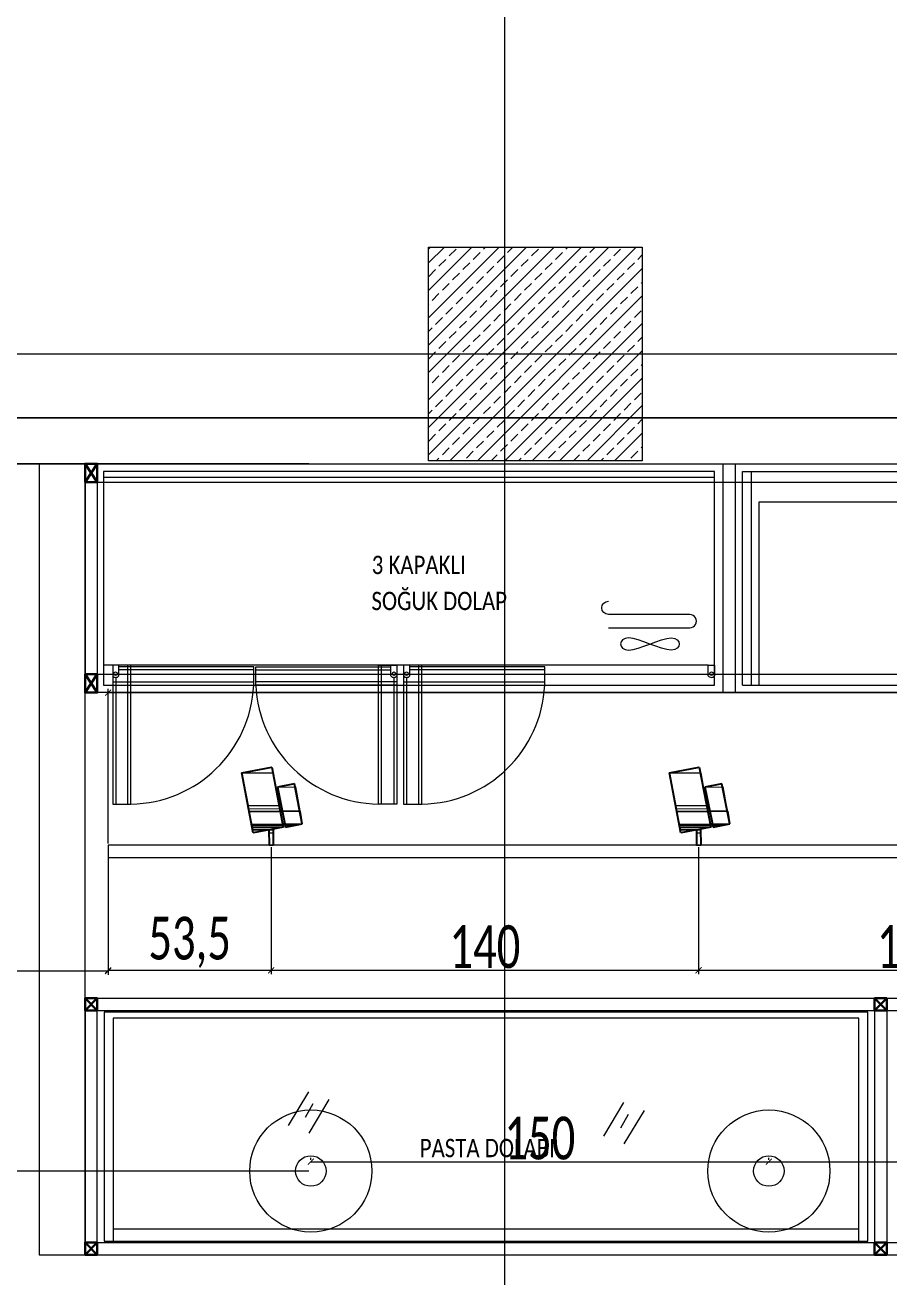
# Model space of a CAD drawing. Header units: millimetres. Extents: x -24 to 530668, y -246875 to -2983.
# Drawn here: x 264930.6 to 265213.5, y -114125 to -113714.9 of the extents above; entities that cross this region are included whole.
import ezdxf
from ezdxf.enums import TextEntityAlignment as Align

# ---------------------------------------------------------------- set-up
doc = ezdxf.new("R2010")
doc.units = ezdxf.units.MM
doc.header["$PDMODE"] = 2
doc.layers.get('0').update_dxf_attribs({"lineweight": 20})
for name, color, linetype, lineweight in [('ahsap', 34, 'Continuous', 25), ('aydınlatma', 40, 'Continuous', 20), ('KP', 167, 'Continuous', 30), ('t_aydınlatma', 40, 'Continuous', 18), ('t_tarama', 253, 'Continuous', 5), ('ölçü', 251, 'Continuous', 5)]:
    doc.layers.add(name, color=color, linetype=linetype, lineweight=lineweight)
doc.styles.add('SIMPLEX', font='SIMPLEX')
doc.styles.add('text2', font='calibri.ttf', dxfattribs={"width": 0.8})
doc.styles.add('txt_tur_1', font='arial.ttf', dxfattribs={"height": 1.5})
doc.styles.add('Ölçü50', font='calibri.ttf', dxfattribs={"width": 0.7})
doc.dimstyles.new('olcu10', dxfattribs={"dimtxt": 14, "dimasz": 2, "dimexe": 1.25, "dimexo": 0.625, "dimgap": 0.5, "dimtad": 1, "dimdec": 1, "dimrnd": 0.5, "dimzin": 9, "dimtxsty": 'Ölçü50', "dimblk": 'ARCHTICK', "dimcen": 2, "dimclrd": 256, "dimclre": 256, "dimclrt": 6, "dimazin": 2, "dimtfac": 1, "dimtdec": 1, "dimtix": 1, "dimtmove": 0, "dimatfit": 3, "dimldrblk": 'ARCHTICK', "dimfxl": 1, "dimlwd": -1, "dimarcsym": 0})

# ---------------------------------------------------------------- blocks, each defined once
blk = doc.blocks.new('küçük ray')
at = {"color": 1, "lineweight": 25, "extrusion": (-4.69335043e-08, -7.70594177e-08, 0.999999999999996)}
for p, q in [((-0.7120432537290072, -4.984823115999461, -4.175462519e-07), (-0.680393116500909, 0.0043162825859326, -3.1600623e-08)), ((-5.846146302168107, -4.044820957002228, -5.860716802e-07), (-9.599799020610131, -23.67630190474301, -2.2750342471e-06)), ((3.969288531181064, -5.921337773092091, -2.700022207e-07), (-5.846146302168107, -4.044820957002228, -5.860716802e-07)), ((0.6468267995719545, -5.295510853145969, -3.777111346e-07), (0.680393116500909, -0.0043162825859326, 3.1600623e-08)), ((0.216250996380495, -25.55282262343827, -1.9589362156e-06), (3.969288531181064, -5.921337773092091, -2.700022207e-07)), ((2.030833149040063, -19.04733220044727, -1.3724622124e-06), (4.725349236587589, -5.926134076253219, -2.348872427e-07)), ((4.569217755609769, -6.681234740513901, -3.004026578e-07), (3.814117091352726, -6.525103259533353, -3.23810777e-07)), ((4.725349236587589, -5.926134076253219, -2.348872427e-07), (10.1611625994924, -7.019391495385207, -6.40112532e-08)), ((10.1611625994924, -7.019391495385207, -6.40112532e-08), (7.61798559236513, -20.14093447706546, -1.194509924e-06)), ((3.63304795601789, -11.21122744500826, -6.934189872e-07), (3.029282469570262, -11.05605600518538, -7.097983964e-07)), ((7.61798559236513, -20.14093447706546, -1.194509924e-06), (2.030833149040063, -19.04733220044727, -1.3724622124e-06)), ((-9.599799020610131, -23.67630190474301, -2.2750342471e-06), (0.216250996380495, -25.55282262343827, -1.9589362156e-06))]:
    blk.add_line(p, q, dxfattribs=at)
at = {"color": 1, "lineweight": 0, "extrusion": (-4.69335043e-08, -7.70594177e-08, 0.999999999999996)}
for p, q in [((-0.7062869094120288, -4.077427232779882, -3.473526881e-07), (-0.680393116500909, 0.0043162825859326, -3.1600623e-08)), ((-0.680393116500909, 0.0043162825859326, -3.1600623e-08), (0.680393116500909, -0.0043162825859326, 3.1600623e-08)), ((-0.7120432537290072, -4.984823115999461, -4.175462519e-07), (-5.846146302168107, -4.044820957002228, -5.860716802e-07)), ((-0.7120432537290072, -4.984823115999461, -4.175462519e-07), (-0.7062869094120288, -4.077427232779882, -3.473526881e-07)), ((-0.7062869094120288, -4.077427232779882, -3.473526881e-07), (0.6544993235897894, -4.086059797951747, -2.84151442e-07)), ((-0.7062869094120288, -4.077427232779882, -3.473526881e-07), (0.6544993235897894, -4.086059797951747, -2.84151442e-07)), ((0.6487429792728108, -4.993455681174964, -3.543450059e-07), (0.6544993235897894, -4.086059797951747, -2.84151442e-07)), ((0.6544993235897894, -4.086059797951747, -2.84151442e-07), (0.680393116500909, -0.0043162825859326, 3.1600623e-08)), ((-7.251051499578807, -10.99083955102833, -1.1872649527e-06), (-6.46909700126298, -6.913892338827277, -8.363979096e-07)), ((-6.46909700126298, -6.913892338827277, -8.363979096e-07), (-6.316456924791508, -6.612178121744362, -8.059840540000001e-07)), ((-6.46909700126298, -6.913892338827277, -8.363979096e-07), (3.811236967890636, -6.979108792984334, -3.589313533e-07)), ((-6.46909700126298, -6.913892338827277, -8.363979096e-07), (3.811236967890636, -6.979108792984334, -3.589313533e-07)), ((-6.316456924791508, -6.612178121744362, -8.059840540000001e-07), (-6.315496883637477, -6.460842943924942, -7.942771953e-07)), ((-6.316456924791508, -6.612178121744362, -8.059840540000001e-07), (3.813157050198696, -6.676438437352772, -3.355176358e-07)), ((-6.316456924791508, -6.612178121744362, -8.059840540000001e-07), (3.813157050198696, -6.676438437352772, -3.355176358e-07)), ((-6.315496883637477, -6.460842943924942, -7.942771953e-07), (-6.160325443819147, -5.857077457483682, -7.404686390000001e-07)), ((-6.315496883637477, -6.460842943924942, -7.942771953e-07), (3.814117091352726, -6.525103259533353, -3.23810777e-07)), ((-6.315496883637477, -6.460842943924942, -7.942771953e-07), (3.814117091352726, -6.525103259533353, -3.23810777e-07)), ((-6.160325443819147, -5.857077457483682, -7.404686390000001e-07), (-6.15648918180932, -5.252351929892028, -6.936887927e-07)), ((-6.160325443819147, -5.857077457483682, -7.404686390000001e-07), (3.969288531181064, -5.921337773092091, -2.700022207e-07)), ((-6.160325443819147, -5.857077457483682, -7.404686390000001e-07), (3.969288531181064, -5.921337773092091, -2.700022207e-07)), ((-6.15648918180932, -5.252351929892028, -6.936887927e-07), (-6.003237824294501, -4.951256799075054, -6.63293954e-07)), ((-6.15648918180932, -5.252351929892028, -6.936887927e-07), (0.6468267995719545, -5.295510853145969, -3.777111346e-07)), ((-6.15648918180932, -5.252351929892028, -6.936887927e-07), (0.6468267995719545, -5.295510853145969, -3.777111346e-07)), ((-6.003237824294501, -4.951256799075054, -6.63293954e-07), (-0.7120432537290072, -4.984823115999461, -4.175462519e-07)), ((-6.003237824294501, -4.951256799075054, -6.63293954e-07), (-0.7120432537290072, -4.984823115999461, -4.175462519e-07)), ((0.6468267995719545, -5.295510853145969, -3.777111346e-07), (-0.7120432537290072, -4.984823115999461, -4.175462519e-07)), ((0.6468267995719545, -5.295510853145969, -3.777111346e-07), (-0.7120432537290072, -4.984823115999461, -4.175462519e-07)), ((-0.7120432537290072, -4.984823115999461, -4.175462519e-07), (0.6487429792728108, -4.993455681174964, -3.543450059e-07)), ((-0.7120432537290072, -4.984823115999461, -4.175462519e-07), (0.6487429792728108, -4.993455681174964, -3.543450059e-07)), ((3.969288531181064, -5.921337773092091, -2.700022207e-07), (0.6468267995719545, -5.295510853145969, -3.777111346e-07)), ((3.029282469570262, -11.05605600518538, -7.097983964e-07), (3.811236967890636, -6.979108792984334, -3.589313533e-07)), ((3.029282469570262, -11.05605600518538, -7.097983964e-07), (3.811236967890636, -6.979108792984334, -3.589313533e-07)), ((3.63400799717192, -11.05989226719612, -6.817121284e-07), (4.415962495493204, -6.982945054995071, -3.308450853e-07)), ((3.63400799717192, -11.05989226719612, -6.817121284e-07), (4.415962495493204, -6.982945054995071, -3.308450853e-07)), ((3.811236967890636, -6.979108792984334, -3.589313533e-07), (3.813157050198696, -6.676438437352772, -3.355176358e-07)), ((3.811236967890636, -6.979108792984334, -3.589313533e-07), (3.813157050198696, -6.676438437352772, -3.355176358e-07)), ((3.811236967890636, -6.979108792984334, -3.589313533e-07), (4.415962495493204, -6.982945054995071, -3.308450853e-07)), ((3.811236967890636, -6.979108792984334, -3.589313533e-07), (4.415962495493204, -6.982945054995071, -3.308450853e-07)), ((3.813157050198696, -6.676438437352772, -3.355176358e-07), (3.814117091352726, -6.525103259533353, -3.23810777e-07)), ((3.813157050198696, -6.676438437352772, -3.355176358e-07), (4.569217755609769, -6.681234740513901, -3.004026578e-07)), ((3.813157050198696, -6.676438437352772, -3.355176358e-07), (4.569217755609769, -6.681234740513901, -3.004026578e-07)), ((3.814117091352726, -6.525103259533353, -3.23810777e-07), (3.969288531181064, -5.921337773092091, -2.700022207e-07)), ((4.569217755609769, -6.681234740513901, -3.004026578e-07), (3.814117091352726, -6.525103259533353, -3.23810777e-07)), ((4.415962495493204, -6.982945054995071, -3.308450853e-07), (4.569217755609769, -6.681234740513901, -3.004026578e-07)), ((4.415962495493204, -6.982945054995071, -3.308450853e-07), (4.569217755609769, -6.681234740513901, -3.004026578e-07)), ((4.415962495493204, -6.982945054995071, -3.308450853e-07), (10.1611625994924, -7.019391495385207, -6.40112532e-08)), ((4.415962495493204, -6.982945054995071, -3.308450853e-07), (10.1611625994924, -7.019391495385207, -6.40112532e-08)), ((4.569217755609769, -6.681234740513901, -3.004026578e-07), (4.570177796763798, -6.529899562698118, -2.88695799e-07)), ((4.569217755609769, -6.681234740513901, -3.004026578e-07), (8.802296448798643, -6.708088574581777, -1.037987817e-07)), ((4.569217755609769, -6.681234740513901, -3.004026578e-07), (8.802296448798643, -6.708088574581777, -1.037987817e-07)), ((4.570177796763798, -6.529899562698118, -2.88695799e-07), (8.0471957845416, -6.551957093601231, -1.272069009e-07)), ((4.570177796763798, -6.529899562698118, -2.88695799e-07), (8.0471957845416, -6.551957093601231, -1.272069009e-07)), ((8.0471957845416, -6.551957093601231, -1.272069009e-07), (4.725349236587589, -5.926134076253219, -2.348872427e-07)), ((8.802296448798643, -6.708088574581777, -1.037987817e-07), (8.0471957845416, -6.551957093601231, -1.272069009e-07)), ((10.1611625994924, -7.019391495385207, -6.40112532e-08), (8.802296448798643, -6.708088574581777, -1.037987817e-07)), ((9.530543278989622, -11.09729874874028, -4.078495862e-07), (10.1611625994924, -7.019391495385207, -6.40112532e-08)), ((-7.566190682389332, -12.95443122932192, -1.3533687703e-06), (-7.408143021715202, -11.89727539310479, -1.2644872265e-06)), ((-7.408143021715202, -11.89727539310479, -1.2644872265e-06), (-7.252011540732838, -11.14217472884411, -1.1989718115e-06)), ((-7.408143021715202, -11.89727539310479, -1.2644872265e-06), (2.87280613109533, -11.96249574986723, -7.869920982e-07)), ((-7.408143021715202, -11.89727539310479, -1.2644872265e-06), (2.87280613109533, -11.96249574986723, -7.869920982e-07)), ((-7.252011540732838, -11.14217472884411, -1.1989718115e-06), (-7.251051499578807, -10.99083955102833, -1.1872649527e-06)), ((-7.252011540732838, -11.14217472884411, -1.1989718115e-06), (2.877602434259188, -11.20643504445252, -7.285053932e-07)), ((-7.252011540732838, -11.14217472884411, -1.1989718115e-06), (2.877602434259188, -11.20643504445252, -7.285053932e-07)), ((-7.251051499578807, -10.99083955102833, -1.1872649527e-06), (3.029282469570262, -11.05605600518538, -7.097983964e-07)), ((-7.251051499578807, -10.99083955102833, -1.1872649527e-06), (3.029282469570262, -11.05605600518538, -7.097983964e-07)), ((2.030833149040063, -19.04733220044727, -1.3724622124e-06), (3.63304795601789, -11.21122744500826, -6.934189872e-07)), ((2.563423292602692, -13.01869154493033, -8.829023520000001e-07), (2.87280613109533, -11.96249574986723, -7.869920982e-07)), ((2.87280613109533, -11.96249574986723, -7.869920982e-07), (2.877602434259188, -11.20643504445252, -7.285053932e-07)), ((2.877602434259188, -11.20643504445252, -7.285053932e-07), (3.029282469570262, -11.05605600518538, -7.097983964e-07)), ((3.63304795601789, -11.21122744500826, -6.934189872e-07), (3.029282469570262, -11.05605600518538, -7.097983964e-07)), ((3.029282469570262, -11.05605600518538, -7.097983964e-07), (3.63400799717192, -11.05989226719612, -6.817121284e-07)), ((3.029282469570262, -11.05605600518538, -7.097983964e-07), (3.63400799717192, -11.05989226719612, -6.817121284e-07)), ((3.63304795601789, -11.21122744500826, -6.934189872e-07), (3.63400799717192, -11.05989226719612, -6.817121284e-07)), ((3.63304795601789, -11.21122744500826, -6.934189872e-07), (9.378248060017084, -11.2476738853984, -4.26585155e-07)), ((3.63304795601789, -11.21122744500826, -6.934189872e-07), (9.378248060017084, -11.2476738853984, -4.26585155e-07)), ((3.63400799717192, -11.05989226719612, -6.817121284e-07), (9.530543278989622, -11.09729874874028, -4.078495862e-07)), ((3.63400799717192, -11.05989226719612, -6.817121284e-07), (9.530543278989622, -11.09729874874028, -4.078495862e-07)), ((7.926753247201757, -19.08473477938605, -1.0986282422e-06), (9.378248060017084, -11.2476738853984, -4.26585155e-07)), ((9.378248060017084, -11.2476738853984, -4.26585155e-07), (9.530543278989622, -11.09729874874028, -4.078495862e-07)), ((-9.599799020610131, -23.67630190474301, -2.2750342471e-06), (-7.566190682389332, -12.95443122932192, -1.3533687703e-06)), ((-7.566190682389332, -12.95443122932192, -1.3533687703e-06), (2.563423292602692, -13.01869154493033, -8.829023520000001e-07)), ((-7.566190682389332, -12.95443122932192, -1.3533687703e-06), (2.563423292602692, -13.01869154493033, -8.829023520000001e-07)), ((0.681150132199491, -23.74152226150545, -1.7975391188e-06), (2.563423292602692, -13.01869154493033, -8.829023520000001e-07)), ((7.61798559236513, -20.14093447706546, -1.194509924e-06), (2.030833149040063, -19.04733220044727, -1.3724622124e-06)), ((2.030833149040063, -19.04733220044727, -1.3724622124e-06), (7.926753247201757, -19.08473477938605, -1.0986282422e-06)), ((2.030833149040063, -19.04733220044727, -1.3724622124e-06), (7.926753247201757, -19.08473477938605, -1.0986282422e-06)), ((0.216250996380495, -25.55282262343827, -1.9589362156e-06), (-9.599799020610131, -23.67630190474301, -2.2750342471e-06)), ((-9.599799020610131, -23.67630190474301, -2.2750342471e-06), (0.681150132199491, -23.74152226150545, -1.7975391188e-06)), ((-9.599799020610131, -23.67630190474301, -2.2750342471e-06), (0.681150132199491, -23.74152226150545, -1.7975391188e-06))]:
    blk.add_line(p, q, dxfattribs=at)
at = {"color": 1, "lineweight": 0}
for points in [[(-0.680393116500909, 0.0043162825859326, -3.1600623e-08), (-0.680393116500909, 0.0043162825859326, -3.1600623e-08), (0.680393116500909, -0.0043162825859326, 3.1600623e-08), (0.680393116500909, -0.0043162825859326, 3.1600623e-08), (0.680393116500909, -0.0043162825859326, 3.1600623e-08), (-0.680393116500909, 0.0043162825859326, -3.1600623e-08), (-0.680393116500909, 0.0043162825859326, -3.1600623e-08)], [(-6.160325443819147, -5.857077457483682, -7.404686390000001e-07), (-6.160325443819147, -5.857077457483682, -7.404686390000001e-07), (3.969288531181064, -5.921337773092091, -2.700022207e-07), (3.969288531181064, -5.921337773092091, -2.700022207e-07), (3.969288531181064, -5.921337773092091, -2.700022207e-07), (-6.160325443819147, -5.857077457483682, -7.404686390000001e-07), (-6.160325443819147, -5.857077457483682, -7.404686390000001e-07)], [(-6.160325443819147, -5.857077457483682, -7.404686390000001e-07), (-6.160325443819147, -5.857077457483682, -7.404686390000001e-07), (3.969288531181064, -5.921337773092091, -2.700022207e-07), (3.969288531181064, -5.921337773092091, -2.700022207e-07), (3.969288531181064, -5.921337773092091, -2.700022207e-07), (-6.160325443819147, -5.857077457483682, -7.404686390000001e-07), (-6.160325443819147, -5.857077457483682, -7.404686390000001e-07)]]:
    blk.add_open_spline(points, degree=3, knots=[0, 0, 0, 0, 1, 1, 1, 2, 2, 2, 2], dxfattribs=at)
blk = doc.blocks.new('DGHH')
at = {"layer": 'aydınlatma'}
for radius in [20, 5]:
    blk.add_circle((254314.9510036771, -103870.9176972869, 2092.610168457031), radius, dxfattribs=at)
blk = doc.blocks.new('_ArchTick')
at = {"color": 0, "linetype": 'ByBlock', "const_width": 0.15}
blk.add_lwpolyline([(-0.5, -0.5), (0.5, 0.5)], dxfattribs=at)
blk = doc.blocks.new('*D783')
at = {"layer": 'DEFPOINTS', "color": 0, "transparency": 16777216}
for p in [(259446.1656354344, -113572.9020125506), (259499.5670768248, -113572.8644650957), (259499.5670768248, -113613.8484750909)]:
    blk.add_point(p, dxfattribs=at)
at = {"layer": 'ölçü', "lineweight": -2, "transparency": 16777216}
for p, q in [((259446.1656354344, -113573.5270125506), (259446.1656354344, -113615.0984750909)), ((259499.5670768248, -113573.4894650957), (259499.5670768248, -113615.0984750909))]:
    blk.add_line(p, q, dxfattribs=at)
at = {"layer": 'ölçü', "transparency": 16777216}
blk.add_line((259446.1656354344, -113613.8484750909), (259499.5670768248, -113613.8484750909), dxfattribs=at)
at = {"layer": 'ölçü', "transparency": 16777216, "xscale": 2, "yscale": 2, "zscale": 2, "rotation": 180}
blk.add_blockref('_ArchTick', (259446.1656354344, -113613.8484750909), dxfattribs=at)
at = {"layer": 'ölçü', "transparency": 16777216, "xscale": 2, "yscale": 2, "zscale": 2}
blk.add_blockref('_ArchTick', (259499.5670768248, -113613.8484750909), dxfattribs=at)
at = {"layer": 'ölçü', "color": 6, "transparency": 16777216, "insert": (259472.8663561296, -113604.7169366293), "char_height": 14, "attachment_point": 5, "style": 'Ölçü50'}
blk.add_mtext('53,5', dxfattribs=at)
blk = doc.blocks.new('*D784')
at = {"layer": 'DEFPOINTS', "color": 0, "transparency": 16777216}
for p in [(259499.5670768248, -113572.8644650957), (259639.5670768248, -113572.8687813783, -3.160062300000003e-08), (259639.5670768248, -113613.8484750909)]:
    blk.add_point(p, dxfattribs=at)
at = {"layer": 'ölçü', "lineweight": -2, "transparency": 16777216}
for p, q in [((259499.5670768248, -113573.4894650957), (259499.5670768248, -113615.0984750909)), ((259639.5670768248, -113573.4937813783), (259639.5670768248, -113615.0984750909))]:
    blk.add_line(p, q, dxfattribs=at)
at = {"layer": 'ölçü', "transparency": 16777216}
blk.add_line((259499.5670768248, -113613.8484750909), (259639.5670768248, -113613.8484750909), dxfattribs=at)
at = {"layer": 'ölçü', "transparency": 16777216, "xscale": 2, "yscale": 2, "zscale": 2, "rotation": 180}
blk.add_blockref('_ArchTick', (259499.5670768248, -113613.8484750909), dxfattribs=at)
at = {"layer": 'ölçü', "transparency": 16777216, "xscale": 2, "yscale": 2, "zscale": 2}
blk.add_blockref('_ArchTick', (259639.5670768248, -113613.8484750909), dxfattribs=at)
at = {"layer": 'ölçü', "color": 6, "transparency": 16777216, "insert": (259569.5670768248, -113606.1761673985), "char_height": 14, "attachment_point": 5, "style": 'Ölçü50'}
blk.add_mtext('140', dxfattribs=at)
blk = doc.blocks.new('*D785')
at = {"layer": 'DEFPOINTS', "color": 0, "transparency": 16777216}
for p in [(259639.5670768248, -113572.8687813783, -3.160062300000003e-08), (259779.5669940883, -113572.7165768924), (259779.5669940883, -113613.8484750909)]:
    blk.add_point(p, dxfattribs=at)
at = {"layer": 'ölçü', "lineweight": -2, "transparency": 16777216}
for p, q in [((259639.5670768248, -113573.4937813783), (259639.5670768248, -113615.0984750909)), ((259779.5669940883, -113573.3415768924), (259779.5669940883, -113615.0984750909))]:
    blk.add_line(p, q, dxfattribs=at)
at = {"layer": 'ölçü', "transparency": 16777216}
blk.add_line((259639.5670768248, -113613.8484750909), (259779.5669940883, -113613.8484750909), dxfattribs=at)
at = {"layer": 'ölçü', "transparency": 16777216, "xscale": 2, "yscale": 2, "zscale": 2, "rotation": 180}
blk.add_blockref('_ArchTick', (259639.5670768248, -113613.8484750909), dxfattribs=at)
at = {"layer": 'ölçü', "transparency": 16777216, "xscale": 2, "yscale": 2, "zscale": 2}
blk.add_blockref('_ArchTick', (259779.5669940883, -113613.8484750909), dxfattribs=at)
at = {"layer": 'ölçü', "color": 6, "transparency": 16777216, "insert": (259709.5670354565, -113606.1761673985), "char_height": 14, "attachment_point": 5, "style": 'Ölçü50'}
blk.add_mtext('140', dxfattribs=at)
blk = doc.blocks.new('*D792')
at = {"layer": 'DEFPOINTS', "color": 0, "transparency": 16777216}
for p in [(259512.5541716185, -113676.6080036351, -1.007926130114356e-06), (259662.5541716185, -113676.5427462263), (259662.5541716185, -113676.6080036351, -1.007926130114356e-06)]:
    blk.add_point(p, dxfattribs=at)
at = {"layer": 'ölçü', "lineweight": -2, "transparency": 16777216}
for p, q in [((259512.5541716185, -113675.9830036351), (259512.5541716185, -113675.2927462263)), ((259662.5541716185, -113675.9830036351), (259662.5541716185, -113675.2927462263))]:
    blk.add_line(p, q, dxfattribs=at)
at = {"layer": 'ölçü', "transparency": 16777216}
blk.add_line((259512.5541716185, -113676.5427462263), (259662.5541716185, -113676.5427462263), dxfattribs=at)
at = {"layer": 'ölçü', "transparency": 16777216, "xscale": 2, "yscale": 2, "zscale": 2, "rotation": 180}
blk.add_blockref('_ArchTick', (259512.5541716185, -113676.5427462263), dxfattribs=at)
at = {"layer": 'ölçü', "transparency": 16777216, "xscale": 2, "yscale": 2, "zscale": 2}
blk.add_blockref('_ArchTick', (259662.5541716185, -113676.5427462263), dxfattribs=at)
at = {"layer": 'ölçü', "color": 6, "transparency": 16777216, "insert": (259587.5541716185, -113668.870438534), "char_height": 14, "attachment_point": 5, "style": 'Ölçü50'}
blk.add_mtext('150', dxfattribs=at)
blk = doc.blocks.new('*D793')
at = {"layer": 'DEFPOINTS', "color": 0, "transparency": 16777216}
for p in [(259662.5541716185, -113676.6080036351, -1.007926130114356e-06), (259812.5541716185, -113676.5427462263), (259812.5541716185, -113676.6080036351, -1.007926130114356e-06)]:
    blk.add_point(p, dxfattribs=at)
at = {"layer": 'ölçü', "lineweight": -2, "transparency": 16777216}
for p, q in [((259662.5541716185, -113675.9830036351), (259662.5541716185, -113675.2927462263)), ((259812.5541716185, -113675.9830036351), (259812.5541716185, -113675.2927462263))]:
    blk.add_line(p, q, dxfattribs=at)
at = {"layer": 'ölçü', "transparency": 16777216}
blk.add_line((259662.5541716185, -113676.5427462263), (259812.5541716185, -113676.5427462263), dxfattribs=at)
at = {"layer": 'ölçü', "transparency": 16777216, "xscale": 2, "yscale": 2, "zscale": 2, "rotation": 180}
blk.add_blockref('_ArchTick', (259662.5541716185, -113676.5427462263), dxfattribs=at)
at = {"layer": 'ölçü', "transparency": 16777216, "xscale": 2, "yscale": 2, "zscale": 2}
blk.add_blockref('_ArchTick', (259812.5541716185, -113676.5427462263), dxfattribs=at)
at = {"layer": 'ölçü', "color": 6, "transparency": 16777216, "insert": (259737.5541716185, -113668.870438534), "char_height": 14, "attachment_point": 5, "style": 'Ölçü50'}
blk.add_mtext('150', dxfattribs=at)
blk = doc.blocks.new('*D891')
at = {"layer": 'DEFPOINTS', "color": 0, "transparency": 16777216}
for p in [(259410.5271645854, -113447.9017148439), (259512.5541716185, -113447.9017148439), (259512.5541716185, -113679.6080036351, -1.007926130114356e-06)]:
    blk.add_point(p, dxfattribs=at)
at = {"layer": 'ölçü', "lineweight": -2, "transparency": 16777216}
for p, q in [((259511.9291716185, -113447.9017148439), (259409.2771645854, -113447.9017148439)), ((259511.9291716185, -113679.6080036351), (259409.2771645854, -113679.6080036351))]:
    blk.add_line(p, q, dxfattribs=at)
at = {"layer": 'ölçü', "transparency": 16777216}
blk.add_line((259410.5271645854, -113679.6080036351), (259410.5271645854, -113447.9017148439), dxfattribs=at)
at = {"layer": 'ölçü', "transparency": 16777216, "xscale": 2, "yscale": 2, "zscale": 2}
for p, rotation in [((259410.5271645854, -113447.9017148439), 90), ((259410.5271645854, -113679.6080036351), 270)]:
    blk.add_blockref('_ArchTick', p, dxfattribs=dict(at, rotation=rotation))
at = {"layer": 'ölçü', "color": 6, "transparency": 16777216, "insert": (259401.3956261239, -113563.7548592395), "char_height": 14, "attachment_point": 5, "rotation": 90, "style": 'Ölçü50'}
blk.add_mtext('231,5', dxfattribs=at)
blk = doc.blocks.new('*D892')
at = {"layer": 'DEFPOINTS', "color": 0, "transparency": 16777216}
for p in [(259303.7814528066, -113581.8959511331), (259446.1656354344, -113602.2608668312), (259303.7814528066, -113614.089519284)]:
    blk.add_point(p, dxfattribs=at)
at = {"layer": 'ölçü', "lineweight": -2, "transparency": 16777216}
for p, q in [((259303.7814528066, -113582.5209511331), (259303.7814528066, -113615.339519284)), ((259446.1656354344, -113602.8858668312), (259446.1656354344, -113615.339519284))]:
    blk.add_line(p, q, dxfattribs=at)
at = {"layer": 'ölçü', "transparency": 16777216}
blk.add_line((259446.1656354344, -113614.089519284), (259303.7814528066, -113614.089519284), dxfattribs=at)
at = {"layer": 'ölçü', "transparency": 16777216, "xscale": 2, "yscale": 2, "zscale": 2, "rotation": 180}
blk.add_blockref('_ArchTick', (259303.7814528066, -113614.089519284), dxfattribs=at)
at = {"layer": 'ölçü', "transparency": 16777216, "xscale": 2, "yscale": 2, "zscale": 2}
blk.add_blockref('_ArchTick', (259446.1656354344, -113614.089519284), dxfattribs=at)
at = {"layer": 'ölçü', "color": 6, "transparency": 16777216, "insert": (259374.9735441205, -113604.9579808225), "char_height": 14, "attachment_point": 5, "style": 'Ölçü50'}
blk.add_mtext('142,5', dxfattribs=at)
blk = doc.blocks.new('*D901')
at = {"layer": 'DEFPOINTS', "color": 0, "transparency": 16777216}
for p in [(260513.3051845052, -113522.9017148439), (259446.1656354344, -113572.9020125506), (260513.3051845052, -113572.8976962681)]:
    blk.add_point(p, dxfattribs=at)
at = {"layer": 'ölçü', "lineweight": -2, "transparency": 16777216}
for p, q in [((259446.1656354344, -113572.2770125506), (259446.1656354344, -113521.6517148439)), ((260513.3051845052, -113572.2726962681), (260513.3051845052, -113521.6517148439))]:
    blk.add_line(p, q, dxfattribs=at)
at = {"layer": 'ölçü', "transparency": 16777216}
blk.add_line((259446.1656354344, -113522.9017148439), (260513.3051845052, -113522.9017148439), dxfattribs=at)
at = {"layer": 'ölçü', "transparency": 16777216, "xscale": 2, "yscale": 2, "zscale": 2, "rotation": 180}
blk.add_blockref('_ArchTick', (259446.1656354344, -113522.9017148439), dxfattribs=at)
at = {"layer": 'ölçü', "transparency": 16777216, "xscale": 2, "yscale": 2, "zscale": 2}
blk.add_blockref('_ArchTick', (260513.3051845052, -113522.9017148439), dxfattribs=at)
at = {"layer": 'ölçü', "color": 6, "transparency": 16777216, "insert": (259979.7354099698, -113515.2294071515), "char_height": 14, "attachment_point": 5, "style": 'Ölçü50'}
blk.add_mtext('1067', dxfattribs=at)
blk = doc.blocks.new('fdg')
at = {"layer": 'KP'}
blk.add_lwpolyline([(249315.4984521661, -96505.9999370499), (249319.4984521661, -96505.9999370499), (249319.4984521661, -96509.9999370499), (249315.4984521661, -96509.9999370499), (249315.4984521661, -96505.9999370499), (249319.4984521661, -96509.9999370499), (249319.4984521661, -96505.9999370499), (249315.4984521661, -96509.9999370499)], dxfattribs=at)
blk = doc.blocks.new('60lik')
at = {"layer": 'KP'}
blk.add_lwpolyline([(260700.1860676716, -106004.3325524503), (260704.1860676716, -106004.3325524503), (260704.1860676716, -106010.3325524503), (260700.1860676716, -106010.3325524503), (260700.1860676716, -106004.3325524503), (260704.1860676716, -106010.3325524503), (260704.1860676716, -106004.3325524503), (260700.1860676716, -106010.3325524503)], dxfattribs=at)
blk = doc.blocks.new('buz makinası')
for p, q in [((1.458530313335359, 65.66259153801364), (1.458530313393566, 45.48663729289546)), ((75.11871145712213, 65.61994018178665), (75.0609063595184, 45.48663729289546)), ((75.0609063595184, 45.48663729289546), (1.458530313393566, 45.48663729289546)), ((0.1275688881869428, 44.43177454706165), (76, 44.43177454706165)), ((44.7467850955436, -5.209422904474195), (44.77595553884746, 4.950535219715674)), ((70.47687904501798, -5.079979062080382), (70.50604948838009, 5.079979062080382)), ((65.41148520458955, 0.0145852216810454), (75.67655614111573, 0)), ((55.4083181572496, -0.9631379786878824), (55.15350922895597, -3.343392040871548)), ((55.18943375424715, -3.007809226255632), (56.19981274392921, -3.115971456369151)), ((55.27688936097547, -2.190857620182213), (57.08493597409688, -2.384411084552993)), ((55.36434496776202, -1.373906014079693), (56.37472395744407, -1.48206824416411))]:
    blk.add_line(p, q)
blk.add_lwpolyline([(76, 67), (76, 0), (0, 0), (0, 67)])
blk.add_lwpolyline([(55.15350922895597, -3.343392040871548, -0.0633238193078893), (54.40171077504055, -3.164884410594822, -0.0763896961298232), (53.84232482657536, -2.850453399034448, -0.1071319581670139), (53.45603337557986, -2.385051162447779, -0.1475501774957014), (53.37384627159917, -1.949111254274611, -0.1475501774957077), (53.54644922935404, -1.540446914528728, -0.1071319581670263), (54.02250194770751, -1.16735961069935, -0.0763896961298179), (54.63576974614989, -0.9784625281172336, -0.0633238193078845), (55.4083181572496, -0.9631379786878824, -0.0633238193078907)], format="xyb")
for centre in [(44.76137031719554, -0.129443842364708), (70.49146426666994, 0)]:
    blk.add_circle(centre, 2.54)
for centre, radius, start, end in [((38, -432.8157253130629), 501.2581762627152, 85.65227943503493, 94.34772056496507), ((38, -432.8157253130629), 499.815877476437, 85.63970914993017, 94.34772056496507), ((53.42612400947837, 2.526764935813844), 4.470318751375216, 216.6875177767137, 269.2772031238607)]:
    blk.add_arc(centre, radius, start, end)
at = {"style": 'SIMPLEX', "text_generation_flag": 4}
for s, p in [('C', (33.38390795281157, -1.809784091077744)), ('D', (73.76547943084734, -1.981484098156214))]:
    blk.add_text(s, height=10.16000000000267, rotation=359.8354974826202, dxfattribs=at).set_placement(p)
blk = doc.blocks.new('kademeli tezgah')
for p, q in [((3.000015499908753, -70, -1.417171394e-07), (3.000015499908753, 0, -1.417171394e-07)), ((153.0000154999088, 0, -1.417171394e-07), (3.000015499908753, 0, -1.417171394e-07)), ((6.000015499908752, -70, -1.417171394e-07), (6.000015499908752, 0, -1.417171394e-07)), ((150.0000154999088, -70, -1.417171394e-07), (150.0000154999088, 0, -1.417171394e-07)), ((153.0000154999124, -70, -1.417171394e-07), (153.0000154999088, 0, -1.417171394e-07)), ((153.0000154999088, -70, -1.417171394e-07), (3.000015499908753, -70, -1.417171394e-07))]:
    blk.add_line(p, q)
at = {"extrusion": (-1.2821192e-09, 2.1354681e-09, 1), "elevation": -3.3618888e-07}
blk.add_lwpolyline([(147.6230475309156, -10), (147.6230472047099, -70), (87.62304687850416, -69.99999971634281), (87.62304720470988, -9.999999716343721)], close=True, dxfattribs=at)
at = {"extrusion": (1.2820823e-09, -2.1354701e-09, -1), "zscale": -1, "rotation": 180.0000002670029}
blk.add_blockref('buz makinası', (-7.743517464238852, -1.653449662566375, -1.45089547598e-05), dxfattribs=at)
blk = doc.blocks.new('aydınlatma sd')
at = {"layer": 't_tarama'}
h = blk.add_hatch(dxfattribs=at)
h.set_pattern_fill('ANSI33', color=256, angle=90, style=0)
h.set_pattern_definition([(135, (232091.1101389379, -128561.9667145805), (-4.490128060534577, -4.490128060534577), []), (135, (232091.1101389379, -128557.4765845805), (-4.490128060534577, -4.490128060534577), [3.175, -1.5875])])
edge = h.paths.add_edge_path()
edge.add_arc((260410.8668821097, -114231.9659732294), 30, 0, 360)
edge = h.paths.add_edge_path()
edge.add_arc((259586.1101389378, -114231.9659732294), 30, 0, 360)
h.paths.add_polyline_path([(259138.6101389377, -113376.9667145807), (259208.6101389377, -113376.9667145807), (259208.6101389377, -113446.9667145807), (259138.6101389377, -113446.9667145807)])
h = blk.add_hatch(dxfattribs=at)
h.set_pattern_fill('ANSI33', color=256, angle=90, style=0)
h.set_pattern_definition([(225, (241874.6517422112, -86781.26715060988), (4.490128060534576, -4.490128060534578), []), (225, (241870.1616122112, -86781.26715060988), (4.490128060534576, -4.490128060534578), [3.175, -1.5875])])
h.paths.add_polyline_path([(259621.1101389379, -113446.9667145807), (259621.1101389379, -113376.9667145807), (259551.1101389379, -113376.9667145807), (259551.1101389379, -113446.9667145807)])
at = {"layer": 't_aydınlatma'}
blk.add_lwpolyline([(259446.1656354344, -113576.9020125506), (260513.3051845052, -113576.8976962681), (260513.3051845052, -113572.8976962681), (259446.1656354344, -113572.9020125506), (259446.1656354344, -113576.9020125506)], dxfattribs=at)
at = {"layer": 't_tarama'}
for p, q in [((259576.1101389411, -116061.9667145559, -17966.19200973511), (259576.1101389411, -112799.7031275382, -17966.19200973511)), ((258733.0998359844, -113411.9667145559, -17966.19200973511), (262000.8934458246, -113411.9667145559, -17966.19200973511)), ((259138.6103186854, -113432.9017148439), (261218.6103186854, -113432.9017148439)), ((261218.6103186854, -113432.9017148439), (259208.6101389377, -113432.9017148439)), ((259138.6103186854, -113447.9017148439), (261208.6103186413, -113447.9017148439)), ((259695.003787599, -113627.5440527784), (259444.8692897113, -113627.5440527784)), ((259444.8692897113, -113627.5440527784), (259444.8692897113, -113702.5440527784)), ((259695.003787599, -113702.5440527784), (259695.003787599, -113627.5440527784)), ((259692.0037882529, -113629.5440527784), (259447.8692897113, -113629.5440527784)), ((259447.8692897113, -113629.5440527784), (259447.8692897113, -113702.5440527784)), ((259692.0037882529, -113702.5440527784), (259692.0037882529, -113629.5440527784)), ((259505.2920614875, -113664.6484530211), (259511.8925894378, -113653.6695300906)), ((259512.0114796165, -113667.1884003949), (259518.6120075668, -113656.2094774644)), ((259608.4968245636, -113668.1732572007), (259615.0973525139, -113657.1943342702)), ((259513.2653495163, -113657.5845093833), (259510.7355239144, -113662.0534979398)), ((259616.4701125923, -113661.1093135628), (259613.9402869905, -113665.5783021193)), ((259615.2162426925, -113670.7132045745), (259621.8167706429, -113659.7342816439)), ((259447.8692897113, -113698.5440527784), (259692.0037882529, -113698.5440527784)), ((259444.8692897113, -113702.5440527784), (259695.003787599, -113702.5440527784)), ((259438.6103186865, -113707.0081015137), (260504.4855971726, -113707.0081015137))]:
    blk.add_line(p, q, dxfattribs=at)
at = {"layer": 't_tarama', "extrusion": (-6.331099399999998e-09, 1.52846034e-08, 1)}
for p, q in [((259644.704265578, -113452.408253887, -2.05266515342796e-06), (259444.7029714159, -113452.4082538869, -1.294086946608952e-06)), ((259642.7042659966, -113513.9069468496, -8.539032078753182e-07), (259444.7084716039, -113513.9082410115, -3.540492120089524e-07)), ((259452.6643618868, -113559.4082136593, 3.917693567910475e-07), (259452.6643618868, -113513.9082136593, -3.036800979089524e-07)), ((259535.7336567842, -113559.4082136593, 9.176893198910478e-07), (259535.7336567842, -113513.9082136593, 2.222398651910477e-07)), ((259547.9399103445, -113559.4082136593, 3.917693567910475e-07), (259547.9399103445, -113513.9082136593, -3.036800979089524e-07)), ((259447.6643618868, -113515.4082136593, -3.124086898089525e-07), (259447.6643618868, -113519.4082136593, -2.512702762089524e-07)), ((259448.6643618868, -113517.9082136593, -2.678660819089524e-07), (259448.6643618868, -113559.4082136593, 3.664449591910476e-07)), ((259493.8643618869, -113515.4082136593, -1.991189750895232e-08), (259449.6643618868, -113515.4082136593, -2.997464910089523e-07)), ((259493.8643618869, -113519.4082136593, 4.122651609104754e-08), (259493.8643618869, -113515.4082136593, -1.991189750895232e-08)), ((259494.5336567842, -113519.4082136593, 4.546388859104742e-08), (259494.5336567842, -113515.4082136593, -1.567452500895243e-08)), ((259494.5336567842, -113515.4082136593, -1.567452500895243e-08), (259538.7336567842, -113515.4082136593, 2.641600684910474e-07)), ((259539.7336567842, -113517.9082136593, 3.087026763910477e-07), (259539.7336567842, -113559.4082136593, 9.430137174910477e-07)), ((259540.7336567842, -113515.4082136593, 2.768222672910475e-07), (259540.7336567842, -113519.4082136593, 3.379606808910476e-07)), ((259542.9399103445, -113515.4082136593, -3.124086898089525e-07), (259542.9399103445, -113519.4082136593, -2.512702762089524e-07)), ((259543.9399103445, -113517.9082136593, -2.678660819089524e-07), (259543.9399103445, -113559.4082136593, 3.664449591910476e-07)), ((259589.1399103446, -113515.4082136593, -1.991189750895232e-08), (259544.9399103445, -113515.4082136593, -2.997464910089523e-07)), ((259589.1399103446, -113519.4082136593, 4.122651609104754e-08), (259589.1399103446, -113515.4082136593, -1.991189750895232e-08)), ((259447.6643618868, -113519.4082136593, -2.512702762089524e-07), (259493.8643618869, -113519.4082136593, 4.122651609104754e-08)), ((259540.7336567842, -113519.4082136593, 3.379606808910476e-07), (259494.5336567842, -113519.4082136593, 4.546388859104742e-08)), ((259542.9399103445, -113519.4082136593, -2.512702762089524e-07), (259589.1399103446, -113519.4082136593, 4.122651609104754e-08))]:
    blk.add_line(p, q, dxfattribs=at)
at = {"layer": 't_tarama'}
for points in [[(259551.1101389379, -113376.9667145807), (259621.1101389379, -113376.9667145807), (259621.1101389379, -113446.9667145807), (259551.1101389379, -113446.9667145807)], [(259438.6103186854, -113516.9017148438), (260676.6103186853, -113516.9017148439), (260676.6103186853, -113522.9017148439), (259438.6103186854, -113522.9017148438)], [(259438.6103186854, -113623.0081015136), (259438.6103186865, -113707.0081015137), (259442.6103186854, -113707.0081015137), (259442.6103186854, -113623.0081015136)]]:
    blk.add_lwpolyline(points, close=True, dxfattribs=at)
for points in [[(259423.6103186854, -113447.9017148439), (259423.6103186854, -113707.0081015152), (259438.6103186854, -113707.0081015152), (259438.6103186854, -113447.9017148439), (259423.6103186854, -113447.9017148439)], [(259438.6103186854, -113447.9017148439), (259438.6103186854, -113522.9017148439)], [(259442.6103186854, -113447.9017148439), (259442.6103186854, -113522.9017148439)], [(259647.5049806618, -113447.9017148439), (259647.5049806618, -113522.9017148439)], [(259651.5049806618, -113447.9017148439), (259651.5049806618, -113522.9017148439)], [(259438.6103186851, -113453.9017148443), (260676.6103186853, -113453.9017148444)], [(259442.6103186854, -113623.0081015137), (260504.4855971726, -113623.0081015137)], [(259697.1753994573, -113623.0081015137), (259697.1753994573, -113707.0081015137)], [(259701.1753994573, -113623.0081015137), (259701.1753994573, -113707.0081015137)], [(259442.6103186854, -113627.0081015136), (259438.6103186854, -113627.0081015136)], [(259442.6103186854, -113627.0081015137), (260504.4855971726, -113627.0081015137)], [(259442.6103186854, -113703.0081015163), (260504.4855971726, -113703.008101514)]]:
    blk.add_lwpolyline(points, dxfattribs=at)
at = {"layer": 't_tarama', "extrusion": (-6.331099399999998e-09, 1.52846034e-08, 1), "elevation": -0.003377939355197657}
blk.add_lwpolyline([(259444.7042655775, -113520.4082396515), (259644.7042655775, -113520.4082396515), (259644.7042655775, -113450.4082543065), (259444.7042655775, -113450.4082543064)], close=True, dxfattribs=at)
at = {"layer": 't_tarama', "extrusion": (-6.331099399999998e-09, 1.52846034e-08, 1)}
for points, elevation in [([(259636.6833765609, -113497.3215231036), (259610.0115837255, -113497.3042642912, -1), (259610.0143958124, -113492.9584612097)], -0.0033799678741043), ([(259610.0087716386, -113501.6500673729), (259636.680564474, -113501.6673261852, 1), (259636.6833765609, -113497.3215231036)], -0.003379967874104301)]:
    blk.add_lwpolyline(points, format="xyb", dxfattribs=dict(at, elevation=elevation))
blk.add_lwpolyline([(259630.5671856741, -113508.973097415), (259629.110302377, -113508.8001249241), (259627.4084993377, -113508.3454906913), (259625.5434164701, -113507.703081964), (259623.5966936883, -113506.9667859893), (259621.6499709066, -113506.2304900147), (259619.7848880389, -113505.5880812874), (259618.0830849995, -113505.1334470546), (259616.6262017025, -113504.9604745637), (259615.4822815293, -113505.1317641239), (259614.6649817312, -113505.5847682929), (259614.1743630263, -113506.2256526904), (259614.0104861333, -113506.9605829359), (259614.1734117706, -113507.6957246491), (259614.6632006566, -113508.3372434497), (259615.4799135098, -113508.7913049574), (259616.6236110486, -113508.9640747918), (259618.08071698, -113508.7929878881), (259619.7831069644, -113508.3405564442), (259621.6490196508, -113507.7005619735), (259623.5966936883, -113506.9667859893), (259625.5443677258, -113506.2330100052), (259627.4102804123, -113505.5930155345), (259629.1126703967, -113505.1405840905), (259630.569776328, -113504.9694971869), (259631.7134738668, -113505.1422670213), (259632.53018672, -113505.5963285289), (259633.019975606, -113506.2378473296), (259633.1829012433, -113506.9729890428), (259633.0190243503, -113507.7079192883), (259632.5284056455, -113508.3488036857), (259631.7111058473, -113508.8018078548)], close=True, dxfattribs=at)
for points, elevation in [([(259449.6643618864, -113517.40821366), (259449.6643618864, -113513.90821366), (259447.6643618864, -113513.90821366), (259447.6643618864, -113517.40821366)], -0.003377939355197659), ([(259453.6643618864, -113513.90821366), (259447.6643618864, -113513.90821366), (259447.6643618864, -113559.40821366), (259453.6643618864, -113559.40821366), (259453.6643618864, -113513.90821366)], -0.003377939355197659), ([(259534.7336567838, -113513.90821366), (259540.7336567838, -113513.90821366), (259540.7336567838, -113559.40821366), (259534.7336567838, -113559.40821366), (259534.7336567838, -113513.90821366)], -0.003377939355197657), ([(259538.7336567838, -113517.40821366), (259538.7336567838, -113513.90821366), (259540.7336567838, -113513.90821366), (259540.7336567838, -113517.40821366)], -0.003377939355197658), ([(259544.9399103442, -113517.40821366), (259544.9399103442, -113513.90821366), (259542.9399103442, -113513.90821366), (259542.9399103442, -113517.40821366)], -0.003378542554165336), ([(259548.9399103442, -113513.90821366), (259542.9399103442, -113513.90821366), (259542.9399103442, -113559.40821366), (259548.9399103442, -113559.40821366), (259548.9399103442, -113513.90821366)], -0.003378542554165335), ([(259642.7020012129, -113517.4069461177), (259642.7042659962, -113513.9069468504), (259644.7042655775, -113513.9082410123), (259644.7020007942, -113517.4082402796)], -0.003379692720467856), ([(259447.6643618864, -113514.40821366), (259447.6643618864, -113520.40821366), (259493.8643618865, -113520.40821366), (259493.8643618865, -113514.40821366), (259449.6643618864, -113514.40821366)], -0.003377939355197657), ([(259540.7336567838, -113514.40821366), (259540.7336567838, -113520.40821366), (259494.5336567838, -113520.40821366), (259494.5336567838, -113514.40821366), (259538.7336567838, -113514.40821366)], -0.003377939355197657), ([(259542.9399103442, -113514.40821366), (259542.9399103442, -113520.40821366), (259589.1399103442, -113520.40821366), (259589.1399103442, -113514.40821366), (259544.9399103442, -113514.40821366)], -0.003378542554165331)]:
    blk.add_lwpolyline(points, dxfattribs=dict(at, elevation=elevation))
for centre, radius in [((259448.5976067357, -113516.6944741454, -0.003377939355197659), 0.5960807673109231), ((259539.8004119346, -113516.6944741454, -0.003377939355197657), 0.5960807673109231), ((259543.8731551934, -113516.6944741454, -0.003378542554165336), 0.5960807673109231), ((259643.7692179876, -113516.6938970294, -0.003379692720467857), 0.596080767310923)]:
    blk.add_circle(centre, radius, dxfattribs=at)
for centre, radius, start, end in [((259448.6643618864, -113516.65821366, -0.003377939355197661), 1.25, 216.8698976463443, 323.1301023536557), ((259539.7336567838, -113516.65821366, -0.003377939355197659), 1.25, 216.8698976463443, 323.1301023536557), ((259543.9399103442, -113516.65821366, -0.003378542554165336), 1.25, 216.8698976463443, 323.1301023536557), ((259643.7024863142, -113516.6575933557, -0.003379692720467856), 1.249999999999998, 216.8328226360549, 323.0930273448774), ((259453.0445364144, -113518.5508550966, -0.003377939355197658), 40.86205981592017, 270.8691374280799, 357.394759670972), ((259535.3534822558, -113518.5508550966, -0.003377939355197657), 40.86205981591921, 182.6052403290281, 269.1308625719201), ((259548.3200848722, -113518.5508550965, -0.003378542554165333), 40.86205981592017, 270.8691374280799, 357.394759670972)]:
    blk.add_arc(centre, radius, start, end, dxfattribs=at)
at = {"layer": 't_tarama'}
blk.add_arc((259562.4799665185, -113627.2319360721), 75.86996148051803, 267.0764354629049, 267.2229694808877, dxfattribs=at)
at = {"layer": 'ahsap'}
for p in [(5197.603167941357, -9808.690306348246, -2092.610169464957), (5347.603167941357, -9808.690306348246, -2092.610169464957)]:
    blk.add_blockref('DGHH', p, dxfattribs=at)
at = {"layer": 'aydınlatma', "extrusion": (0, 0, -1), "zscale": -1, "rotation": 180}
for p in [(-259499.5670768248, -113572.8644650957), (-259639.5670768248, -113572.8644650957)]:
    blk.add_blockref('küçük ray', p, dxfattribs=at)
at = {"layer": 't_tarama', "extrusion": (1.733410113292138e-08, -6.735343864008131e-11, 1), "xscale": -1}
blk.add_blockref('kademeli tezgah', (259806.8966877579, -113450.4636177504, 0.004569770495103678), dxfattribs=at)
at = {"layer": 't_tarama'}
for name, p in [('60lik', (-1261.575748986186, -7443.569162393527)), ('60lik', (-1261.575748986186, -7512.569162393484)), ('fdg', (10123.11186651932, -17117.00816446372)), ('fdg', (10381.67694729124, -17117.00816446372)), ('fdg', (10123.1118665204, -17197.00816446534)), ('fdg', (10381.67694729124, -17197.00816446582))]:
    blk.add_blockref(name, p, dxfattribs=at)
at = {"layer": 't_tarama', "style": 'text2', "width": 0.8}
for s, p in [('3 KAPAKLI', (259532.4956456868, -113484.058072766)), ('SOĞUK DOLAP', (259532.4107226099, -113495.8673035353))]:
    blk.add_text(s, height=6, dxfattribs=at).set_placement(p)
at = {"layer": 't_tarama', "insert": (259548.2346330989, -113669.0745299746, 2.431912466006102e-06), "char_height": 6, "attachment_point": 1, "style": 'text2'}
blk.add_mtext_dynamic_manual_height_columns('PASTA DOLABI', width=527.0079382135591, gutter_width=12.5, heights=[0], dxfattribs=at)
at = {"layer": 't_tarama', "style": 'txt_tur_1'}
for tag, p in [('19S', (258692.4816080815, -113427.3839171168, -17966.19200973511)), ('20T', (258679.1001180713, -114252.3839171167, -17966.19200973511)), ('21U', (258679.1001180713, -115238.3839171168, -17966.19200973511)), ('22V', (258679.1001180713, -116077.3839171167, -17966.19200973511))]:
    blk.add_attdef(tag, text='', height=30.00000000000001, dxfattribs=at).set_placement(p, align=Align.CENTER)
at = {"layer": 'ölçü'}
dim = blk.add_linear_dim(base=(259410.5271645854, -113447.9017148439), p1=(259512.5541716185, -113679.6080036351, -1.007926130114356e-06), p2=(259512.5541716185, -113447.9017148439), angle=90, dimstyle='olcu10', dxfattribs=at)
dim.commit()
dim.dimension.update_dxf_attribs({"geometry": '*D891', "text_midpoint": (259401.3956261239, -113563.7548592395)})
for base, p1, p2, picture, middle in [((260513.3051845052, -113522.9017148439), (259446.1656354344, -113572.9020125506), (260513.3051845052, -113572.8976962681), '*D901', (259979.7354099698, -113515.2294071515)), ((259303.7814528066, -113614.089519284), (259446.1656354344, -113602.2608668312), (259303.7814528066, -113581.8959511331), '*D892', (259374.9735441205, -113604.9579808225))]:
    dim = blk.add_linear_dim(base=base, p1=p1, p2=p2, dimstyle='olcu10', dxfattribs=at)
    dim.commit()
    dim.dimension.update_dxf_attribs({"geometry": picture, "text_midpoint": middle})
for base, p1, p2, picture, middle in [((259499.5670768248, -113613.8484750909), (259446.1656354344, -113572.9020125506), (259499.5670768248, -113572.8644650957), '*D783', (259472.8663561296, -113604.7169366293)), ((259639.5670768248, -113613.8484750909), (259499.5670768248, -113572.8644650957), (259639.5670768248, -113572.8687813783, -3.160062300000003e-08), '*D784', (259569.5670768248, -113606.1761673985)), ((259779.5669940883, -113613.8484750909), (259639.5670768248, -113572.8687813783, -3.160062300000003e-08), (259779.5669940883, -113572.7165768924), '*D785', (259709.5670354565, -113606.1761673985)), ((259662.5541716185, -113676.5427462263), (259512.5541716185, -113676.6080036351, -1.007926130114356e-06), (259662.5541716185, -113676.6080036351, -1.007926130114356e-06), '*D792', (259587.5541716185, -113668.870438534)), ((259812.5541716185, -113676.5427462263), (259662.5541716185, -113676.6080036351, -1.007926130114356e-06), (259812.5541716185, -113676.6080036351, -1.007926130114356e-06), '*D793', (259737.5541716185, -113668.870438534))]:
    dim = blk.add_linear_dim(base=base, p1=p1, p2=p2, dimstyle='olcu10', override={"dimtmove": 1}, dxfattribs=at)
    dim.commit()
    dim.dimension.update_dxf_attribs({"geometry": picture, "text_midpoint": middle})

msp = doc.modelspace()

# ---------------------------------------------------------------- block references
at = {"layer": 'ölçü'}
msp.add_blockref('aydınlatma sd', (5511.651635221206, -410.6534896440862), dxfattribs=at)

doc.saveas('drawing.dxf')
